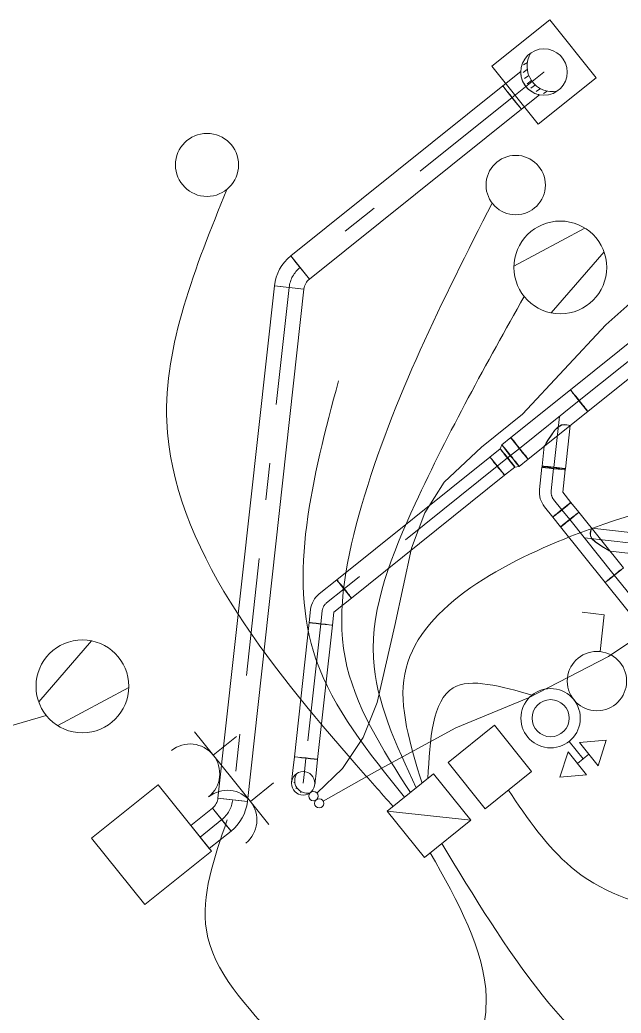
# Model space of a CAD drawing. Header units: metres. Extents: x 2747662.9 to 2747731.3, y 1250221.9 to 1250283.3.
# Drawn here: x 2747693.146 to 2747694.766, y 1250261.789 to 1250264.466 of the extents above; entities that cross this region are included whole.
import ezdxf

# ---------------------------------------------------------------- set-up
doc = ezdxf.new("R2010")
doc.units = ezdxf.units.M
doc.header["$MEASUREMENT"] = 0
doc.linetypes.add('STRICHPUNKT2-A0PKIVIE00', pattern=[0.635, 0.3175, -0.15875, 0, -0.15875])
doc.linetypes.add('STRICHPUNKT2-A0PKIVIO00', pattern=[0.635, 0.3175, -0.15875, 0, -0.15875])
for name, color, linetype in [('___elektro', 7, 'Continuous'), ('___lueftung', 7, 'Continuous'), ('___sanitär', 7, 'Continuous')]:
    doc.layers.add(name, color=color, linetype=linetype)

msp = doc.modelspace()

# ---------------------------------------------------------------- linework, layer by layer
at = {"layer": '___elektro', "color": 30, "linetype": 'Continuous', "lineweight": 0, "true_color": 0xff8d1c}
for p, q in [((2747693.5967, 1250264.1415), (2747693.5968, 1250264.1415)), ((2747693.7162, 1250264.1283), (2747693.7162, 1250264.1283)), ((2747694.433, 1250264.0844), (2747694.433, 1250264.0844)), ((2747694.5451, 1250264.0696), (2747694.5452, 1250264.0696)), ((2747693.5836, 1250264.022), (2747693.5836, 1250264.022)), ((2747693.703, 1250264.0088), (2747693.7031, 1250264.0089)), ((2747693.703, 1250264.0088), (2747693.7031, 1250264.0089)), ((2747693.703, 1250264.0088), (2747693.7031, 1250264.0089)), ((2747694.4182, 1250263.9723), (2747694.4182, 1250263.9723)), ((2747694.5303, 1250263.9574), (2747694.5304, 1250263.9575)), ((2747694.4769, 1250263.802), (2747694.6683, 1250263.9048)), ((2747694.5237, 1250263.8965), (2747694.5237, 1250263.8965)), ((2747694.6994, 1250263.8771), (2747694.6994, 1250263.8771)), ((2747694.5776, 1250263.6763), (2747694.7197, 1250263.8407)), ((2747694.5043, 1250263.7207), (2747694.5044, 1250263.7208)), ((2747694.68, 1250263.7014), (2747694.6801, 1250263.7014)), ((2747694.7204, 1250262.8632), (2747694.6607, 1250262.8697)), ((2747694.7094, 1250262.7638), (2747694.7204, 1250262.8632)), ((2747693.3385, 1250262.7926), (2747693.1964, 1250262.6282)), ((2747693.2361, 1250262.7675), (2747693.2361, 1250262.7676)), ((2747693.4118, 1250262.7482), (2747693.4118, 1250262.7482)), ((2747694.6506, 1250262.7467), (2747694.6507, 1250262.7467)), ((2747694.7631, 1250262.7343), (2747694.7631, 1250262.7343)), ((2747693.4392, 1250262.667), (2747693.2478, 1250262.5641)), ((2747694.5258, 1250262.6466), (2747694.5258, 1250262.6466)), ((2747694.6382, 1250262.6342), (2747694.6383, 1250262.6342)), ((2747694.6382, 1250262.6342), (2747694.6383, 1250262.6342)), ((2747694.7507, 1250262.6218), (2747694.7507, 1250262.6218)), ((2747693.2167, 1250262.5918), (2747693.2167, 1250262.5918)), ((2747693.3924, 1250262.5724), (2747693.3924, 1250262.5725)), ((2747694.4243, 1250262.5653), (2747694.2995, 1250262.4652)), ((2747694.5244, 1250262.4405), (2747694.4243, 1250262.5653)), ((2747693.6166, 1250262.5472), (2747693.7167, 1250262.4223)), ((2747693.6667, 1250262.4848), (2747693.7291, 1250262.5348)), ((2747693.7291, 1250262.5348), (2747693.7291, 1250262.5348)), ((2747693.7291, 1250262.5348), (2747693.7291, 1250262.5348)), ((2747694.5134, 1250262.5341), (2747694.5134, 1250262.5342)), ((2747694.6258, 1250262.5218), (2747694.6259, 1250262.5218)), ((2747694.6634, 1250262.4749), (2747694.6258, 1250262.5218)), ((2747694.7258, 1250262.525), (2747694.654, 1250262.5187)), ((2747694.654, 1250262.5187), (2747694.704, 1250262.4562)), ((2747694.7258, 1250262.525), (2747694.704, 1250262.4562)), ((2747694.6009, 1250262.4249), (2747694.6227, 1250262.4936)), ((2747694.6227, 1250262.4936), (2747694.6728, 1250262.4312)), ((2747694.679, 1250262.4874), (2747694.6478, 1250262.4624)), ((2747694.2995, 1250262.4652), (2747694.3995, 1250262.3404)), ((2747694.2605, 1250262.434), (2747694.1356, 1250262.3339)), ((2747694.3605, 1250262.3091), (2747694.2605, 1250262.434)), ((2747694.3995, 1250262.3404), (2747694.5244, 1250262.4405)), ((2747694.6009, 1250262.4249), (2747694.6728, 1250262.4312)), ((2747693.7167, 1250262.4223), (2747693.8167, 1250262.2975)), ((2747693.7667, 1250262.3599), (2747693.8291, 1250262.4099)), ((2747693.8291, 1250262.4099), (2747693.8292, 1250262.41)), ((2747693.8291, 1250262.4099), (2747693.8292, 1250262.41)), ((2747694.2293, 1250262.409), (2747694.2293, 1250262.409)), ((2747694.2449, 1250262.4215), (2747694.2449, 1250262.4215)), ((2747694.273, 1250262.4184), (2747694.273, 1250262.4184)), ((2747694.2855, 1250262.4028), (2747694.2855, 1250262.4028)), ((2747694.198, 1250262.3839), (2747694.1981, 1250262.384)), ((2747694.2137, 1250262.3965), (2747694.2137, 1250262.3965)), ((2747694.298, 1250262.3872), (2747694.298, 1250262.3872)), ((2747694.1668, 1250262.3589), (2747694.1669, 1250262.359)), ((2747694.1824, 1250262.3714), (2747694.1825, 1250262.3715)), ((2747694.3105, 1250262.3716), (2747694.3105, 1250262.3716)), ((2747694.323, 1250262.3559), (2747694.3231, 1250262.356)), ((2747694.387, 1250262.356), (2747694.3871, 1250262.356)), ((2747694.1356, 1250262.3339), (2747694.2357, 1250262.2091)), ((2747694.3605, 1250262.3091), (2747694.1356, 1250262.3339)), ((2747694.1512, 1250262.3464), (2747694.1513, 1250262.3465)), ((2747694.3355, 1250262.3403), (2747694.3356, 1250262.3404)), ((2747694.348, 1250262.3247), (2747694.3481, 1250262.3248)), ((2747694.1481, 1250262.3183), (2747694.1482, 1250262.3183)), ((2747694.1606, 1250262.3027), (2747694.1607, 1250262.3027)), ((2747694.2357, 1250262.2091), (2747694.3605, 1250262.3091)), ((2747694.3449, 1250262.2966), (2747694.345, 1250262.2966)), ((2747694.1731, 1250262.2871), (2747694.1732, 1250262.2871)), ((2747694.1857, 1250262.2715), (2747694.1857, 1250262.2715)), ((2747694.3137, 1250262.2716), (2747694.3138, 1250262.2716)), ((2747694.3293, 1250262.2841), (2747694.3294, 1250262.2841)), ((2747694.1982, 1250262.2559), (2747694.1982, 1250262.2559)), ((2747694.2825, 1250262.2466), (2747694.2825, 1250262.2466)), ((2747694.2981, 1250262.2591), (2747694.2981, 1250262.2591)), ((2747694.2107, 1250262.2403), (2747694.2107, 1250262.2403)), ((2747694.2232, 1250262.2247), (2747694.2232, 1250262.2247)), ((2747694.2513, 1250262.2216), (2747694.2513, 1250262.2216)), ((2747694.2669, 1250262.2341), (2747694.2669, 1250262.2341))]:
    msp.add_line(p, q, dxfattribs=at)
for centre, radius in [((2747693.6499, 1250264.0752), 0.085), ((2747694.4817, 1250264.0209), 0.08), ((2747694.6019, 1250263.7989), 0.125), ((2747693.3142, 1250262.67), 0.125), ((2747694.7007, 1250262.6842), 0.08), ((2747694.5758, 1250262.5842), 0.08), ((2747694.5758, 1250262.5842), 0.05)]:
    msp.add_circle(centre, radius, dxfattribs=at)
for centre in [(2747693.6042, 1250262.4347), (2747693.7043, 1250262.3099)]:
    msp.add_arc(centre, 0.08, 308.7099, 128.7099, dxfattribs=at)
for points, knots in [([(2747693.703, 1250264.0088), (2747693.6183, 1250263.799), (2747693.5336, 1250263.5891), (2747693.5415, 1250263.3845), (2747693.5544, 1250263.0491), (2747693.8164, 1250262.7278), (2747694.0522, 1250262.4586), (2747694.0855, 1250262.4205), (2747694.1184, 1250262.3835), (2747694.1512, 1250262.3464)], [0, 0, 0, 0, 1, 1, 1, 2, 2, 2, 3, 3, 3, 3]), ([(2747694.4182, 1250263.9723), (2747694.285, 1250263.7109), (2747694.1518, 1250263.4494), (2747694.0663, 1250263.1565), (2747694.0268, 1250263.021), (2747693.9975, 1250262.8787), (2747694.0219, 1250262.7478), (2747694.046, 1250262.6191), (2747694.122, 1250262.5015), (2747694.198, 1250262.3839)], [0, 0, 0, 0, 1, 1, 1, 2, 2, 2, 3, 3, 3, 3]), ([(2747694.5043, 1250263.7207), (2747694.4033, 1250263.54), (2747694.3023, 1250263.3593), (2747694.2109, 1250263.162), (2747694.1487, 1250263.0274), (2747694.0909, 1250262.885), (2747694.0984, 1250262.7465), (2747694.1049, 1250262.6279), (2747694.1593, 1250262.5122), (2747694.2137, 1250262.3965)], [0, 0, 0, 0, 1, 1, 1, 2, 2, 2, 3, 3, 3, 3]), ([(2747694.1824, 1250262.3714), (2747694.0858, 1250262.4911), (2747693.9893, 1250262.6107), (2747693.9435, 1250262.7431), (2747693.8654, 1250262.9685), (2747693.9347, 1250263.2308), (2747694.004, 1250263.4931)], [0, 0, 0, 0, 1, 1, 1, 2, 2, 2, 2]), ([(2747695.082, 1250263.2078), (2747694.9361, 1250263.1725), (2747694.7901, 1250263.1373), (2747694.6305, 1250263.0744), (2747694.4334, 1250262.9966), (2747694.2155, 1250262.8766), (2747694.1827, 1250262.7033), (2747694.1658, 1250262.6145), (2747694.1975, 1250262.5117), (2747694.2293, 1250262.409)], [0, 0, 0, 0, 1, 1, 1, 2, 2, 2, 3, 3, 3, 3]), ([(2747690.8647, 1250259.3591), (2747690.9712, 1250259.2716), (2747691.0777, 1250259.1841), (2747691.1902, 1250259.1483), (2747691.4871, 1250259.0537), (2747691.826, 1250259.3187), (2747692.1275, 1250259.5584), (2747692.674, 1250259.993), (2747693.0977, 1250260.3444), (2747693.5768, 1250260.7155), (2747694.1346, 1250261.1476), (2747694.7675, 1250261.6063), (2747695.1182, 1250262.2277), (2747695.2616, 1250262.4817), (2747695.3579, 1250262.763), (2747695.4541, 1250263.0442)], [0, 0, 0, 0, 1, 1, 1, 2, 2, 2, 3, 3, 3, 4, 4, 4, 5, 5, 5, 5]), ([(2747694.5258, 1250262.6466), (2747694.443, 1250262.6701), (2747694.3602, 1250262.6937), (2747694.313, 1250262.6658), (2747694.2569, 1250262.6327), (2747694.2509, 1250262.5271), (2747694.2449, 1250262.4215)], [0, 0, 0, 0, 1, 1, 1, 2, 2, 2, 2]), ([(2747693.2167, 1250262.5918), (2747693.1016, 1250262.5585), (2747692.9864, 1250262.5252), (2747692.8813, 1250262.4671), (2747692.7411, 1250262.3897), (2747692.6186, 1250262.2682), (2747692.5568, 1250262.1171), (2747692.4957, 1250261.9679), (2747692.4938, 1250261.7898), (2747692.5559, 1250261.6454), (2747692.5891, 1250261.5683), (2747692.6405, 1250261.5007), (2747692.6919, 1250261.4332)], [0, 0, 0, 0, 1, 1, 1, 2, 2, 2, 3, 3, 3, 4, 4, 4, 4]), ([(2747694.462, 1250262.3904), (2747694.5139, 1250262.3139), (2747694.5657, 1250262.2374), (2747694.6313, 1250262.1826), (2747694.785, 1250262.0539), (2747695.0138, 1250262.0446), (2747695.2426, 1250262.0352)], [0, 0, 0, 0, 1, 1, 1, 2, 2, 2, 2]), ([(2747693.7043, 1250262.3099), (2747693.6688, 1250262.2075), (2747693.6333, 1250262.1052), (2747693.6482, 1250262.0129), (2747693.6661, 1250261.9024), (2747693.7562, 1250261.8063), (2747693.8463, 1250261.7103)], [0, 0, 0, 0, 1, 1, 1, 2, 2, 2, 2]), ([(2747695.6473, 1250261.4982), (2747695.3742, 1250261.4792), (2747695.101, 1250261.4601), (2747694.8864, 1250261.558), (2747694.6289, 1250261.6753), (2747694.4557, 1250261.961), (2747694.2825, 1250262.2466)], [0, 0, 0, 0, 1, 1, 1, 2, 2, 2, 2]), ([(2747694.2513, 1250262.2216), (2747694.3252, 1250262.0902), (2747694.3991, 1250261.9588), (2747694.4023, 1250261.8305), (2747694.4128, 1250261.4164), (2747693.6868, 1250261.0345), (2747693.234, 1250261.1476), (2747693.0887, 1250261.1839), (2747692.9716, 1250261.2711), (2747692.8544, 1250261.3584)], [0, 0, 0, 0, 1, 1, 1, 2, 2, 2, 3, 3, 3, 3])]:
    msp.add_open_spline(points, degree=3, knots=knots, dxfattribs=at)
at = {"layer": '___lueftung', "color": 152, "linetype": 'Continuous', "lineweight": 0, "true_color": 0x0365dd}
for p, q in [((2747694.5014, 1250264.3244), (2747694.5129, 1250264.3324)), ((2747694.503, 1250264.3445), (2747694.5131, 1250264.3515)), ((2747694.4471, 1250264.2879), (2747694.4954, 1250264.3267)), ((2747694.4954, 1250264.3249), (2747694.4954, 1250264.3267)), ((2747694.4954, 1250264.3267), (2747694.4954, 1250264.3249)), ((2747694.4957, 1250264.32), (2747694.4954, 1250264.3249)), ((2747694.4954, 1250264.3249), (2747694.4957, 1250264.32)), ((2747694.4967, 1250264.3127), (2747694.4957, 1250264.32)), ((2747694.4957, 1250264.32), (2747694.4967, 1250264.3127)), ((2747694.4992, 1250264.3041), (2747694.4967, 1250264.3127)), ((2747694.4967, 1250264.3127), (2747694.4992, 1250264.3041)), ((2747694.5033, 1250264.2951), (2747694.4992, 1250264.3041)), ((2747694.4992, 1250264.3041), (2747694.5033, 1250264.2951)), ((2747694.5051, 1250264.3079), (2747694.5171, 1250264.3163)), ((2747694.5123, 1250264.2939), (2747694.5245, 1250264.3024)), ((2747694.5579, 1250264.3255), (2747694.558, 1250264.3256)), ((2747694.4471, 1250264.2879), (2747693.8758, 1250263.8301)), ((2747694.4479, 1250264.2869), (2747694.4471, 1250264.2879)), ((2747694.4471, 1250264.2879), (2747694.4479, 1250264.2869)), ((2747694.4471, 1250264.2879), (2747694.4617, 1250264.2697)), ((2747694.4504, 1250264.2838), (2747694.4479, 1250264.2869)), ((2747694.4479, 1250264.2869), (2747694.4504, 1250264.2838)), ((2747694.4544, 1250264.2788), (2747694.4504, 1250264.2838)), ((2747694.4504, 1250264.2838), (2747694.4544, 1250264.2788)), ((2747694.4596, 1250264.2723), (2747694.4544, 1250264.2788)), ((2747694.4544, 1250264.2788), (2747694.4596, 1250264.2723)), ((2747694.5091, 1250264.2864), (2747694.5033, 1250264.2951)), ((2747694.5033, 1250264.2951), (2747694.5091, 1250264.2864)), ((2747694.5091, 1250264.2864), (2747694.5163, 1250264.2789)), ((2747694.5163, 1250264.2789), (2747694.5091, 1250264.2864)), ((2747694.5163, 1250264.2789), (2747694.5242, 1250264.2729)), ((2747694.5242, 1250264.2729), (2747694.5163, 1250264.2789)), ((2747694.5228, 1250264.2822), (2747694.5349, 1250264.2906)), ((2747694.537, 1250264.273), (2747694.5485, 1250264.281)), ((2747694.4656, 1250264.2648), (2747694.4596, 1250264.2723)), ((2747694.4596, 1250264.2723), (2747694.4656, 1250264.2648)), ((2747694.4617, 1250264.2697), (2747694.4824, 1250264.2438)), ((2747694.4721, 1250264.2567), (2747694.4656, 1250264.2648)), ((2747694.4656, 1250264.2648), (2747694.4721, 1250264.2567)), ((2747694.4721, 1250264.2567), (2747694.4786, 1250264.2487)), ((2747694.4786, 1250264.2487), (2747694.4721, 1250264.2567)), ((2747694.4971, 1250264.2255), (2747694.5455, 1250264.2643)), ((2747694.5242, 1250264.2729), (2747694.5321, 1250264.2686)), ((2747694.5321, 1250264.2686), (2747694.5242, 1250264.2729)), ((2747694.5321, 1250264.2686), (2747694.539, 1250264.266)), ((2747694.539, 1250264.266), (2747694.5321, 1250264.2686)), ((2747694.539, 1250264.266), (2747694.5437, 1250264.2647)), ((2747694.5437, 1250264.2647), (2747694.539, 1250264.266)), ((2747694.5437, 1250264.2647), (2747694.5455, 1250264.2643)), ((2747694.5455, 1250264.2643), (2747694.5437, 1250264.2647)), ((2747694.5564, 1250264.2675), (2747694.5665, 1250264.2744)), ((2747693.9258, 1250263.7677), (2747694.4971, 1250264.2255)), ((2747694.4786, 1250264.2487), (2747694.4846, 1250264.2411)), ((2747694.4846, 1250264.2411), (2747694.4786, 1250264.2487)), ((2747694.4824, 1250264.2438), (2747694.4971, 1250264.2255)), ((2747694.4846, 1250264.2411), (2747694.4898, 1250264.2347)), ((2747694.4898, 1250264.2347), (2747694.4846, 1250264.2411)), ((2747694.4898, 1250264.2347), (2747694.4937, 1250264.2297)), ((2747694.4937, 1250264.2297), (2747694.4898, 1250264.2347)), ((2747694.4937, 1250264.2297), (2747694.4962, 1250264.2266)), ((2747694.4962, 1250264.2266), (2747694.4937, 1250264.2297)), ((2747694.4962, 1250264.2266), (2747694.4971, 1250264.2255)), ((2747694.4971, 1250264.2255), (2747694.4962, 1250264.2266)), ((2747693.9258, 1250263.7677), (2747693.8758, 1250263.8301)), ((2747693.8758, 1250263.8301), (2747693.8904, 1250263.8118)), ((2747693.8904, 1250263.8118), (2747693.9111, 1250263.7859)), ((2747693.9111, 1250263.7859), (2747693.9258, 1250263.7677)), ((2747693.8315, 1250263.7496), (2747693.6793, 1250262.3688)), ((2747693.7589, 1250262.3601), (2747693.911, 1250263.7408)), ((2747693.911, 1250263.7408), (2747693.8315, 1250263.7496)), ((2747693.8315, 1250263.7496), (2747693.8548, 1250263.747)), ((2747693.8548, 1250263.747), (2747693.8878, 1250263.7434)), ((2747693.8878, 1250263.7434), (2747693.911, 1250263.7408)), ((2747693.3384, 1250262.2613), (2747693.5179, 1250262.4051)), ((2747693.3384, 1250262.2613), (2747693.5179, 1250262.4051)), ((2747693.5179, 1250262.4051), (2747693.5179, 1250262.4052)), ((2747693.5179, 1250262.4051), (2747693.6617, 1250262.2257)), ((2747693.6617, 1250262.2257), (2747693.5179, 1250262.4051)), ((2747693.6793, 1250262.3688), (2747693.7589, 1250262.3601)), ((2747693.6793, 1250262.3688), (2747693.7026, 1250262.3663)), ((2747693.7026, 1250262.3663), (2747693.7356, 1250262.3626)), ((2747693.7356, 1250262.3626), (2747693.7589, 1250262.3601)), ((2747693.6646, 1250262.342), (2747693.6061, 1250262.2951)), ((2747693.6792, 1250262.3237), (2747693.6646, 1250262.342)), ((2747693.6646, 1250262.342), (2747693.7146, 1250262.2796)), ((2747693.7, 1250262.2979), (2747693.6792, 1250262.3237)), ((2747693.6207, 1250262.2768), (2747693.6061, 1250262.2951)), ((2747693.7146, 1250262.2796), (2747693.7, 1250262.2979)), ((2747693.6414, 1250262.251), (2747693.6207, 1250262.2768)), ((2747693.6561, 1250262.2327), (2747693.7146, 1250262.2796)), ((2747693.3384, 1250262.2613), (2747693.3385, 1250262.2613)), ((2747693.3384, 1250262.2613), (2747693.4823, 1250262.0818)), ((2747693.4823, 1250262.0818), (2747693.3384, 1250262.2613)), ((2747693.6561, 1250262.2327), (2747693.6414, 1250262.251)), ((2747693.4823, 1250262.0818), (2747693.6617, 1250262.2257)), ((2747693.4823, 1250262.0818), (2747693.6617, 1250262.2257)), ((2747693.6617, 1250262.2257), (2747693.6618, 1250262.2257)), ((2747693.4823, 1250262.0818), (2747693.4823, 1250262.0818))]:
    msp.add_line(p, q, dxfattribs=at)
at = {"layer": '___lueftung', "color": 152, "linetype": 'STRICHPUNKT2-A0PKIVIE00', "lineweight": 0, "true_color": 0x0365dd}
for p, q in [((2747694.5579, 1250264.3255), (2747694.4721, 1250264.2567)), ((2747694.4721, 1250264.2567), (2747693.9008, 1250263.7989)), ((2747693.8713, 1250263.7452), (2747693.7191, 1250262.3645)), ((2747693.6896, 1250262.3108), (2747693.6311, 1250262.2639))]:
    msp.add_line(p, q, dxfattribs=at)
at = {"layer": '___lueftung', "color": 152, "linetype": 'Continuous', "lineweight": 0, "true_color": 0x0365dd}
msp.add_circle((2747694.5579, 1250264.3255), 0.0625, dxfattribs=at)
for centre, radius, start, end in [((2747694.5807, 1250264.3413), 0.0684, 148.6622, 280.7576), ((2747694.5807, 1250264.3413), 0.0684, 148.6622, 280.7576), ((2747693.9508, 1250263.7364), 0.12, 128.7099, 173.7099), ((2747693.9508, 1250263.7364), 0.04, 128.7099, 173.7099), ((2747693.6396, 1250262.3732), 0.04, 308.7099, 353.7099), ((2747693.6396, 1250262.3732), 0.12, 308.7099, 353.7099)]:
    msp.add_arc(centre, radius, start, end, dxfattribs=at)
at = {"layer": '___lueftung', "color": 152, "linetype": 'STRICHPUNKT2-A0PKIVIE00', "lineweight": 0, "true_color": 0x0365dd}
for centre, start, end in [((2747693.9508, 1250263.7364), 128.7099, 173.7099), ((2747693.6396, 1250262.3732), 308.7099, 353.7099)]:
    msp.add_arc(centre, 0.08, start, end, dxfattribs=at)
at = {"layer": '___sanitär', "color": 106, "linetype": 'Continuous', "lineweight": 0, "true_color": 0x008a1e}
for p, q in [((2747694.5734, 1250264.4661), (2747694.4173, 1250264.341)), ((2747694.4173, 1250264.341), (2747694.5734, 1250264.4661)), ((2747694.5734, 1250264.4661), (2747694.4173, 1250264.341)), ((2747694.4173, 1250264.341), (2747694.5734, 1250264.4661)), ((2747694.5734, 1250264.4661), (2747694.6985, 1250264.31)), ((2747694.5734, 1250264.4661), (2747694.6985, 1250264.31)), ((2747694.5734, 1250264.4661), (2747694.5735, 1250264.4661)), ((2747694.5734, 1250264.4661), (2747694.6985, 1250264.31)), ((2747694.5734, 1250264.4661), (2747694.6985, 1250264.31)), ((2747694.5734, 1250264.4661), (2747694.5735, 1250264.4661)), ((2747694.4173, 1250264.341), (2747694.5424, 1250264.185)), ((2747694.4173, 1250264.341), (2747694.5424, 1250264.185)), ((2747694.4173, 1250264.341), (2747694.4174, 1250264.341)), ((2747694.4173, 1250264.341), (2747694.5424, 1250264.185)), ((2747694.4173, 1250264.341), (2747694.5424, 1250264.185)), ((2747694.4173, 1250264.341), (2747694.4174, 1250264.341)), ((2747694.6985, 1250264.31), (2747694.5424, 1250264.185)), ((2747694.5424, 1250264.185), (2747694.6985, 1250264.31)), ((2747694.6985, 1250264.31), (2747694.5424, 1250264.185)), ((2747694.5424, 1250264.185), (2747694.6985, 1250264.31)), ((2747694.6985, 1250264.31), (2747694.6985, 1250264.3101)), ((2747694.6985, 1250264.31), (2747694.6985, 1250264.3101)), ((2747694.5424, 1250264.185), (2747694.5425, 1250264.185)), ((2747694.5424, 1250264.185), (2747694.5425, 1250264.185)), ((2747694.8549, 1250263.6505), (2747694.629, 1250263.4694)), ((2747694.9019, 1250263.592), (2747694.6759, 1250263.4108)), ((2747694.629, 1250263.4694), (2747694.4682, 1250263.3406)), ((2747694.6759, 1250263.4108), (2747694.5151, 1250263.282)), ((2747694.5867, 1250263.3591), (2747694.596, 1250263.3685)), ((2747694.5965, 1250263.3694), (2747694.5872, 1250263.36)), ((2747694.596, 1250263.3685), (2747694.6047, 1250263.3736)), ((2747694.6052, 1250263.3744), (2747694.5965, 1250263.3694)), ((2747694.6047, 1250263.3736), (2747694.6125, 1250263.375)), ((2747694.613, 1250263.3757), (2747694.6052, 1250263.3744)), ((2747694.6125, 1250263.375), (2747694.6191, 1250263.3746)), ((2747694.6194, 1250263.3752), (2747694.613, 1250263.3757)), ((2747694.6283, 1250263.3727), (2747694.6155, 1250263.2565)), ((2747694.6191, 1250263.3746), (2747694.6241, 1250263.3737)), ((2747694.6243, 1250263.3741), (2747694.6194, 1250263.3752)), ((2747694.6241, 1250263.3737), (2747694.6272, 1250263.3729)), ((2747694.6273, 1250263.3732), (2747694.6243, 1250263.3741)), ((2747694.6272, 1250263.3729), (2747694.6283, 1250263.3727)), ((2747694.6283, 1250263.3727), (2747694.6273, 1250263.3732)), ((2747694.4682, 1250263.3406), (2747694.444, 1250263.3212)), ((2747694.5699, 1250263.3352), (2747694.5778, 1250263.3471)), ((2747694.5782, 1250263.3479), (2747694.5703, 1250263.3358)), ((2747694.5778, 1250263.3471), (2747694.5867, 1250263.3591)), ((2747694.5872, 1250263.36), (2747694.5782, 1250263.3479)), ((2747694.444, 1250263.3212), (2747694.4401, 1250263.3103)), ((2747694.5588, 1250263.317), (2747694.5529, 1250263.2634)), ((2747694.5602, 1250263.3194), (2747694.5588, 1250263.317)), ((2747694.5588, 1250263.317), (2747694.5601, 1250263.3191)), ((2747694.5601, 1250263.3191), (2747694.5639, 1250263.3254)), ((2747694.5641, 1250263.3259), (2747694.5602, 1250263.3194)), ((2747694.5639, 1250263.3254), (2747694.5699, 1250263.3352)), ((2747694.5703, 1250263.3358), (2747694.5641, 1250263.3259)), ((2747694.4124, 1250263.2881), (2747693.9994, 1250262.9572)), ((2747694.4401, 1250263.3103), (2747694.4124, 1250263.2881)), ((2747694.4795, 1250263.2611), (2747694.4518, 1250263.2389)), ((2747694.4909, 1250263.2627), (2747694.4795, 1250263.2611)), ((2747694.5151, 1250263.282), (2747694.4909, 1250263.2627)), ((2747694.5525, 1250263.2604), (2747694.5459, 1250263.2003)), ((2747694.5529, 1250263.2635), (2747694.5526, 1250263.2605)), ((2747694.5529, 1250263.2634), (2747694.5539, 1250263.2632)), ((2747694.554, 1250263.2634), (2747694.5529, 1250263.2634)), ((2747694.5539, 1250263.2632), (2747694.557, 1250263.2627)), ((2747694.5572, 1250263.2632), (2747694.554, 1250263.2634)), ((2747694.557, 1250263.2627), (2747694.5619, 1250263.2621)), ((2747694.5622, 1250263.2627), (2747694.5572, 1250263.2632)), ((2747694.5619, 1250263.2621), (2747694.5683, 1250263.2613)), ((2747694.5688, 1250263.2621), (2747694.5622, 1250263.2627)), ((2747694.5683, 1250263.2613), (2747694.5759, 1250263.2604)), ((2747694.5763, 1250263.2613), (2747694.5688, 1250263.2621)), ((2747694.5759, 1250263.2604), (2747694.584, 1250263.2595)), ((2747694.5844, 1250263.2604), (2747694.5763, 1250263.2613)), ((2747694.584, 1250263.2595), (2747694.5921, 1250263.2586)), ((2747694.5925, 1250263.2595), (2747694.5844, 1250263.2604)), ((2747694.5921, 1250263.2586), (2747694.5996, 1250263.2578)), ((2747694.6001, 1250263.2586), (2747694.5925, 1250263.2595)), ((2747694.6065, 1250263.2578), (2747694.6001, 1250263.2586)), ((2747694.4518, 1250263.2389), (2747694.0388, 1250262.908)), ((2747694.5996, 1250263.2578), (2747694.6062, 1250263.2572)), ((2747694.6062, 1250263.2572), (2747694.6112, 1250263.2567)), ((2747694.6114, 1250263.2572), (2747694.6065, 1250263.2578)), ((2747694.6152, 1250263.2535), (2747694.6085, 1250263.1934)), ((2747694.6112, 1250263.2567), (2747694.6144, 1250263.2565)), ((2747694.6145, 1250263.2567), (2747694.6114, 1250263.2572)), ((2747694.6144, 1250263.2565), (2747694.6155, 1250263.2565)), ((2747694.6155, 1250263.2565), (2747694.6145, 1250263.2567)), ((2747694.6155, 1250263.2564), (2747694.6151, 1250263.2533)), ((2747694.6085, 1250263.1934), (2747694.6307, 1250263.1657)), ((2747694.5594, 1250263.154), (2747694.5816, 1250263.1263)), ((2747694.6307, 1250263.1657), (2747694.6519, 1250263.1392)), ((2747694.5815, 1250263.1263), (2747694.6028, 1250263.0998)), ((2747694.6519, 1250263.1392), (2747694.772, 1250262.9894)), ((2747694.6028, 1250263.0998), (2747694.7228, 1250262.95)), ((2747694.6837, 1250263.0882), (2747694.6826, 1250263.0825)), ((2747694.6826, 1250263.0825), (2747694.6829, 1250263.0757)), ((2747694.6829, 1250263.0757), (2747694.6869, 1250263.068)), ((2747694.6833, 1250263.0821), (2747694.6843, 1250263.0879)), ((2747694.6837, 1250263.0753), (2747694.6833, 1250263.0821)), ((2747694.6851, 1250263.0925), (2747694.6837, 1250263.0882)), ((2747694.6877, 1250263.0675), (2747694.6837, 1250263.0753)), ((2747694.6843, 1250263.0879), (2747694.6855, 1250263.0923)), ((2747694.6861, 1250263.0951), (2747694.6851, 1250263.0925)), ((2747694.6855, 1250263.0923), (2747694.6863, 1250263.095)), ((2747694.6866, 1250263.096), (2747694.6861, 1250263.0951)), ((2747694.6863, 1250263.095), (2747694.6866, 1250263.096)), ((2747694.6866, 1250263.096), (2747694.7978, 1250263.0837)), ((2747694.6869, 1250263.068), (2747694.6958, 1250263.0597)), ((2747694.6965, 1250263.0593), (2747694.6877, 1250263.0675)), ((2747694.6958, 1250263.0597), (2747694.7073, 1250263.0516)), ((2747694.708, 1250263.0512), (2747694.6965, 1250263.0593)), ((2747694.7073, 1250263.0516), (2747694.7187, 1250263.0445)), ((2747694.7193, 1250263.0442), (2747694.708, 1250263.0512)), ((2747694.7187, 1250263.0445), (2747694.728, 1250263.039)), ((2747694.7283, 1250263.0387), (2747694.7193, 1250263.0442)), ((2747694.728, 1250263.039), (2747694.7339, 1250263.0354)), ((2747694.7342, 1250263.0353), (2747694.7283, 1250263.0387)), ((2747694.7339, 1250263.0354), (2747694.7361, 1250263.0342)), ((2747694.7361, 1250263.0342), (2747694.7342, 1250263.0353)), ((2747694.7361, 1250263.0342), (2747694.7917, 1250263.0281)), ((2747693.9995, 1250262.9572), (2747693.9523, 1250262.9194)), ((2747694.7228, 1250262.95), (2747695.4829, 1250262.0015)), ((2747694.0389, 1250262.908), (2747693.9917, 1250262.8702)), ((2747693.929, 1250262.8771), (2747693.9252, 1250262.8418)), ((2747693.9917, 1250262.8702), (2747693.9878, 1250262.8349)), ((2747693.9252, 1250262.8419), (2747693.8853, 1250262.4802)), ((2747693.9878, 1250262.835), (2747693.9479, 1250262.4733)), ((2747693.8812, 1250262.443), (2747693.8853, 1250262.4802)), ((2747693.9438, 1250262.4361), (2747693.9479, 1250262.4733)), ((2747693.8795, 1250262.4275), (2747693.8803, 1250262.435)), ((2747693.8803, 1250262.435), (2747693.8812, 1250262.443)), ((2747693.9429, 1250262.4281), (2747693.9438, 1250262.4361)), ((2747693.8778, 1250262.4121), (2747693.8779, 1250262.4132)), ((2747693.8779, 1250262.4132), (2747693.8782, 1250262.4162)), ((2747693.8782, 1250262.4162), (2747693.8788, 1250262.4211)), ((2747693.8788, 1250262.4211), (2747693.8795, 1250262.4275)), ((2747693.8835, 1250262.4101), (2747693.8864, 1250262.4121)), ((2747693.9091, 1250262.4087), (2747693.9091, 1250262.4087)), ((2747693.9404, 1250262.4052), (2747693.9405, 1250262.4063)), ((2747693.9405, 1250262.4063), (2747693.9409, 1250262.4093)), ((2747693.9409, 1250262.4093), (2747693.9414, 1250262.4142)), ((2747693.9414, 1250262.4142), (2747693.9421, 1250262.4206)), ((2747693.9421, 1250262.4206), (2747693.9429, 1250262.4281)), ((2747693.889, 1250262.3948), (2747693.8923, 1250262.397)), ((2747693.9015, 1250262.3842), (2747693.9044, 1250262.3862))]:
    msp.add_line(p, q, dxfattribs=at)
at = {"layer": '___sanitär', "color": 106, "linetype": 'STRICHPUNKT2-A0PKIVIO00', "lineweight": 0, "true_color": 0x008a1e}
for p, q in [((2747694.8784, 1250263.6212), (2747694.6524, 1250263.4401)), ((2747694.6524, 1250263.4401), (2747694.4917, 1250263.3113)), ((2747694.5994, 1250263.3976), (2747694.5842, 1250263.2599)), ((2747694.4598, 1250263.2857), (2747694.4321, 1250263.2635)), ((2747694.4675, 1250263.2919), (2747694.4598, 1250263.2857)), ((2747694.4917, 1250263.3113), (2747694.4675, 1250263.2919)), ((2747694.4321, 1250263.2635), (2747694.0191, 1250262.9326)), ((2747694.5842, 1250263.2599), (2747694.5838, 1250263.2569)), ((2747694.5839, 1250263.2569), (2747694.5772, 1250263.1968)), ((2747694.584, 1250263.1737), (2747694.6062, 1250263.146)), ((2747694.6061, 1250263.146), (2747694.6273, 1250263.1195)), ((2747694.6273, 1250263.1195), (2747694.7474, 1250262.9697)), ((2747694.667, 1250263.07), (2747694.7948, 1250263.0559)), ((2747694.7474, 1250262.9697), (2747695.5075, 1250262.0212)), ((2747694.0192, 1250262.9326), (2747693.972, 1250262.8948)), ((2747693.9604, 1250262.8737), (2747693.9565, 1250262.8384)), ((2747693.9565, 1250262.8384), (2747693.9166, 1250262.4768)), ((2747693.9125, 1250262.4395), (2747693.9166, 1250262.4768)), ((2747693.9091, 1250262.4087), (2747693.9125, 1250262.4395))]:
    msp.add_line(p, q, dxfattribs=at)
at = {"layer": '___sanitär', "color": 106, "linetype": 'Continuous', "lineweight": 0, "true_color": 0x008a1e, "flags": 128}
for points in [[(2747693.9461, 1250262.3825), (2747694.0146, 1250262.449), (2747694.0704, 1250262.532), (2747694.1087, 1250262.6264), (2747694.1558, 1250262.8344), (2747694.2009, 1250263.0426), (2747694.2367, 1250263.1373), (2747694.289, 1250263.2207), (2747694.3895, 1250263.3148), (2747694.5003, 1250263.4037), (2747694.7245, 1250263.6445), (2747694.83, 1250263.7378), (2747694.9433, 1250263.8224)], [(2747695.3531, 1250263.2221), (2747695.2037, 1250263.0989), (2747694.9128, 1250262.8718), (2747694.7314, 1250262.7506), (2747694.5166, 1250262.6394), (2747694.3203, 1250262.5582), (2747694.1072, 1250262.4421), (2747693.9631, 1250262.361)]]:
    msp.add_lwpolyline(points, dxfattribs=at)
at = {"layer": '___sanitär', "color": 106, "linetype": 'Continuous', "lineweight": 0, "true_color": 0x008a1e}
for centre, radius in [((2747693.9091, 1250262.4087), 0.0315), ((2747693.9366, 1250262.3743), 0.0125), ((2747693.9523, 1250262.3548), 0.0125)]:
    msp.add_circle(centre, radius, dxfattribs=at)
for centre, radius, start, end in [((2747694.6085, 1250263.1934), 0.063, 173.7126, 218.7072), ((2747693.9917, 1250262.8702), 0.063, 128.7126, 173.7072), ((2747693.9206, 1250262.4166), 0.0345, 148.6622, 280.7576)]:
    msp.add_arc(centre, radius, start, end, dxfattribs=at)
at = {"layer": '___sanitär', "color": 106, "linetype": 'STRICHPUNKT2-A0PKIVIO00', "lineweight": 0, "true_color": 0x008a1e}
for centre, start, end in [((2747694.6085, 1250263.1934), 173.7126, 218.7072), ((2747693.9917, 1250262.8702), 128.7126, 173.7072)]:
    msp.add_arc(centre, 0.0315, start, end, dxfattribs=at)
at = {"layer": '___sanitär', "color": 106, "linetype": 'Continuous', "lineweight": 0, "true_color": 0x008a1e}
for centre, major_axis, ratio in [((2747694.6524, 1250263.4401), (-0.0235, 0.0293), 0.014998), ((2747694.6524, 1250263.4401), (-0.0235, 0.0293), 0.014998), ((2747694.4917, 1250263.3113), (-0.0235, 0.0293), 0.014998), ((2747694.4917, 1250263.3113), (-0.0235, 0.0293), 0.014998), ((2747694.4675, 1250263.2919), (-0.0235, 0.0293), 0.014998), ((2747694.4321, 1250263.2635), (-0.0197, 0.0246), 0.014998), ((2747694.4321, 1250263.2635), (-0.0197, 0.0246), 0.014998), ((2747694.4598, 1250263.2857), (-0.0197, 0.0246), 0.014998), ((2747694.5838, 1250263.2569), (-0.0313, 0.0036), 0.015244), ((2747694.5839, 1250263.2569), (-0.0313, 0.0035), 0.014998), ((2747694.5842, 1250263.2599), (-0.0313, 0.0036), 0.015244), ((2747694.6062, 1250263.146), (0.0246, 0.0197), 0.014998), ((2747694.6061, 1250263.146), (0.0246, 0.0197), 0.014998), ((2747694.6273, 1250263.1195), (0.0246, 0.0197), 0.014998), ((2747694.6273, 1250263.1195), (0.0246, 0.0197), 0.014998), ((2747694.7474, 1250262.9697), (0.0246, 0.0197), 0.014998), ((2747694.7474, 1250262.9697), (0.0246, 0.0197), 0.014998), ((2747694.0191, 1250262.9326), (-0.0197, 0.0246), 0.014998), ((2747694.0192, 1250262.9326), (-0.0197, 0.0246), 0.014998), ((2747693.9565, 1250262.8384), (-0.0313, 0.0035), 0.014998), ((2747693.9565, 1250262.8384), (-0.0313, 0.0035), 0.014998), ((2747693.9166, 1250262.4768), (-0.0313, 0.0035), 0.014998), ((2747693.9166, 1250262.4768), (-0.0313, 0.0035), 0.014998)]:
    msp.add_ellipse(centre, major_axis=major_axis, ratio=ratio, dxfattribs=at)

doc.saveas('drawing.dxf')
